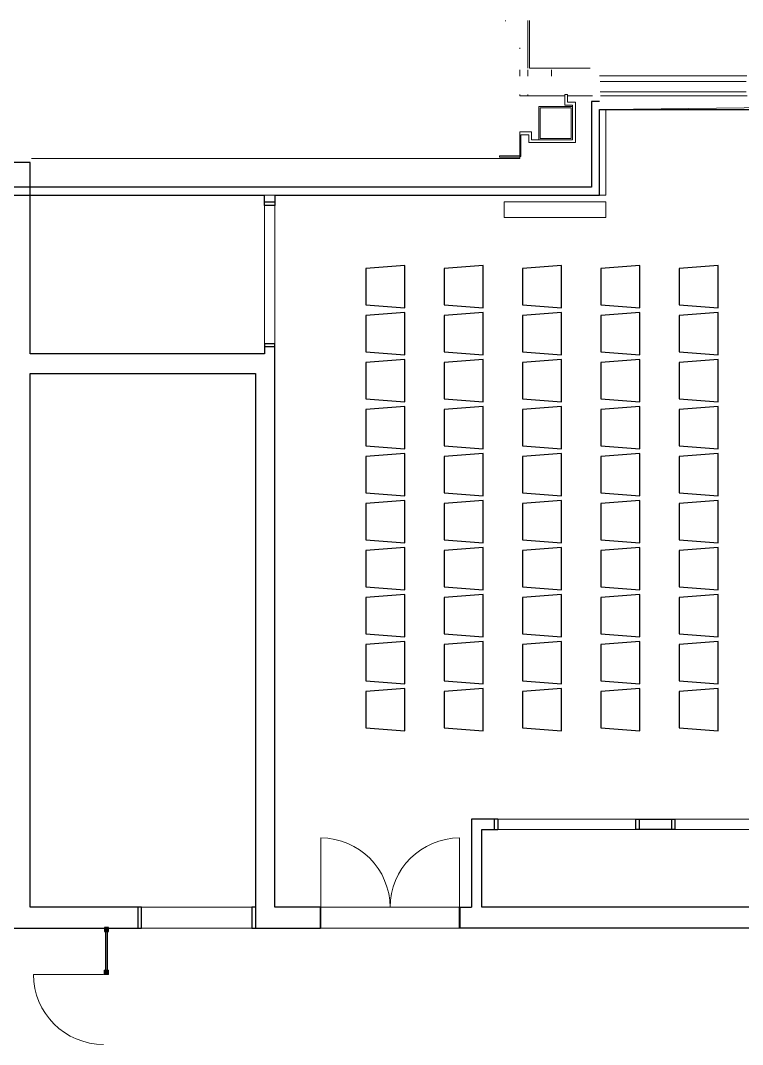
# Model space of a CAD drawing. Header units: millimetres. Extents: x -87 to 119687, y -2887 to 43508.
# Drawn here: x 46430 to 55650, y 29725 to 42798 of the extents above; entities that cross this region are included whole.
import ezdxf

# ---------------------------------------------------------------- set-up
doc = ezdxf.new("R2010")
doc.units = ezdxf.units.MM
for name, color, linetype in [('@_line-plan-doors', 7, 'Continuous'), ('@_line-plan-furniture', 7, 'Continuous'), ('@_line-plan-walls', 7, 'Continuous')]:
    doc.layers.add(name, color=color, linetype=linetype)

# ---------------------------------------------------------------- blocks, each defined once
blk = doc.blocks.new('@_floor_10')
at = {"layer": '@_line-plan-doors', "lineweight": 13, "extrusion": (0, 0, -1)}
blk.add_hatch(color=256, dxfattribs=at).paths.add_polyline_path([(-47555, 30621), (-47555, 30676), (-47500, 30676), (-47500, 30621)], flags=0)
at = {"layer": '@_line-plan-walls', "extrusion": (0, 0, -1)}
blk.add_hatch(color=256, dxfattribs=at).paths.add_polyline_path([(-47553, 31169), (-47553, 31219), (-47503, 31219), (-47503, 31169)], flags=0)
at = {"layer": '@_line-plan-doors', "lineweight": 13}
for p, q in [((50264, 31477), (50264, 32362)), ((52036, 31477), (52036, 32362)), ((47491, 30621), (46595, 30621))]:
    blk.add_line(p, q, dxfattribs=at)
at = {"layer": '@_line-plan-doors', "lineweight": 13, "extrusion": (0, 0, -1)}
for p, q in [((47555, 30676), (47500, 30676)), ((47500, 30676), (47500, 30621)), ((47500, 30621), (47555, 30621)), ((47555, 30621), (47555, 30676))]:
    blk.add_line(p, q, dxfattribs=at)
at = {"layer": '@_line-plan-doors', "lineweight": 13}
for centre, radius, start, end in [((50264, 31476), 886, 0, 90), ((52036, 31476), 886, 90, 180), ((47491, 30621), 895, 180, 270)]:
    blk.add_arc(centre, radius, start, end, dxfattribs=at)
at = {"layer": '@_line-plan-furniture', "lineweight": 5}
for p, q in [((53906, 40482), (52606, 40482)), ((52606, 40482), (52606, 40282)), ((53906, 40282), (53906, 40482)), ((52606, 40282), (53906, 40282))]:
    blk.add_line(p, q, dxfattribs=at)
at = {"layer": '@_line-plan-furniture'}
for p, q in [((51340, 39670), (50840, 39630)), ((50840, 39630), (50840, 39170)), ((51340, 39130), (51340, 39670)), ((52340, 39670), (51840, 39630)), ((51840, 39630), (51840, 39170)), ((52340, 39130), (52340, 39670)), ((53340, 39670), (52840, 39630)), ((52840, 39630), (52840, 39170)), ((53340, 39130), (53340, 39670)), ((54340, 39670), (53840, 39630)), ((53840, 39630), (53840, 39170)), ((54340, 39130), (54340, 39670)), ((55340, 39670), (54840, 39630)), ((54840, 39630), (54840, 39170)), ((55340, 39130), (55340, 39670)), ((50840, 39170), (51340, 39130)), ((51840, 39170), (52340, 39130)), ((52840, 39170), (53340, 39130)), ((53840, 39170), (54340, 39130)), ((54840, 39170), (55340, 39130)), ((51340, 39070), (50840, 39030)), ((50840, 39030), (50840, 38570)), ((51340, 38530), (51340, 39070)), ((52340, 39070), (51840, 39030)), ((51840, 39030), (51840, 38570)), ((52340, 38530), (52340, 39070)), ((53340, 39070), (52840, 39030)), ((52840, 39030), (52840, 38570)), ((53340, 38530), (53340, 39070)), ((54340, 39070), (53840, 39030)), ((53840, 39030), (53840, 38570)), ((54340, 38530), (54340, 39070)), ((55340, 39070), (54840, 39030)), ((54840, 39030), (54840, 38570)), ((55340, 38530), (55340, 39070)), ((50840, 38570), (51340, 38530)), ((51840, 38570), (52340, 38530)), ((52840, 38570), (53340, 38530)), ((53840, 38570), (54340, 38530)), ((54840, 38570), (55340, 38530)), ((51340, 38470), (50840, 38430)), ((51340, 37930), (51340, 38470)), ((52340, 38470), (51840, 38430)), ((52340, 37930), (52340, 38470)), ((53340, 38470), (52840, 38430)), ((53340, 37930), (53340, 38470)), ((54340, 38470), (53840, 38430)), ((54340, 37930), (54340, 38470)), ((55340, 38470), (54840, 38430)), ((55340, 37930), (55340, 38470)), ((50840, 38430), (50840, 37970)), ((51840, 38430), (51840, 37970)), ((52840, 38430), (52840, 37970)), ((53840, 38430), (53840, 37970)), ((54840, 38430), (54840, 37970)), ((50840, 37970), (51340, 37930)), ((51840, 37970), (52340, 37930)), ((52840, 37970), (53340, 37930)), ((53840, 37970), (54340, 37930)), ((54840, 37970), (55340, 37930)), ((51340, 37870), (50840, 37830)), ((50840, 37830), (50840, 37370)), ((51340, 37330), (51340, 37870)), ((52340, 37870), (51840, 37830)), ((51840, 37830), (51840, 37370)), ((52340, 37330), (52340, 37870)), ((53340, 37870), (52840, 37830)), ((52840, 37830), (52840, 37370)), ((53340, 37330), (53340, 37870)), ((54340, 37870), (53840, 37830)), ((53840, 37830), (53840, 37370)), ((54340, 37330), (54340, 37870)), ((55340, 37870), (54840, 37830)), ((54840, 37830), (54840, 37370)), ((55340, 37330), (55340, 37870)), ((50840, 37370), (51340, 37330)), ((51340, 37270), (50840, 37230)), ((51340, 36730), (51340, 37270)), ((51840, 37370), (52340, 37330)), ((52340, 37270), (51840, 37230)), ((52340, 36730), (52340, 37270)), ((52840, 37370), (53340, 37330)), ((53340, 37270), (52840, 37230)), ((53340, 36730), (53340, 37270)), ((53840, 37370), (54340, 37330)), ((54340, 37270), (53840, 37230)), ((54340, 36730), (54340, 37270)), ((54840, 37370), (55340, 37330)), ((55340, 37270), (54840, 37230)), ((55340, 36730), (55340, 37270)), ((50840, 37230), (50840, 36770)), ((51840, 37230), (51840, 36770)), ((52840, 37230), (52840, 36770)), ((53840, 37230), (53840, 36770)), ((54840, 37230), (54840, 36770)), ((50840, 36770), (51340, 36730)), ((51840, 36770), (52340, 36730)), ((52840, 36770), (53340, 36730)), ((53840, 36770), (54340, 36730)), ((54840, 36770), (55340, 36730)), ((51340, 36670), (50840, 36630)), ((50840, 36630), (50840, 36170)), ((51340, 36130), (51340, 36670)), ((52340, 36670), (51840, 36630)), ((51840, 36630), (51840, 36170)), ((52340, 36130), (52340, 36670)), ((53340, 36670), (52840, 36630)), ((52840, 36630), (52840, 36170)), ((53340, 36130), (53340, 36670)), ((54340, 36670), (53840, 36630)), ((53840, 36630), (53840, 36170)), ((54340, 36130), (54340, 36670)), ((55340, 36670), (54840, 36630)), ((54840, 36630), (54840, 36170)), ((55340, 36130), (55340, 36670)), ((50840, 36170), (51340, 36130)), ((51840, 36170), (52340, 36130)), ((52840, 36170), (53340, 36130)), ((53840, 36170), (54340, 36130)), ((54840, 36170), (55340, 36130)), ((51340, 36070), (50840, 36030)), ((50840, 36030), (50840, 35570)), ((51340, 35530), (51340, 36070)), ((52340, 36070), (51840, 36030)), ((51840, 36030), (51840, 35570)), ((52340, 35530), (52340, 36070)), ((53340, 36070), (52840, 36030)), ((52840, 36030), (52840, 35570)), ((53340, 35530), (53340, 36070)), ((54340, 36070), (53840, 36030)), ((53840, 36030), (53840, 35570)), ((54340, 35530), (54340, 36070)), ((55340, 36070), (54840, 36030)), ((54840, 36030), (54840, 35570)), ((55340, 35530), (55340, 36070)), ((50840, 35570), (51340, 35530)), ((51840, 35570), (52340, 35530)), ((52840, 35570), (53340, 35530)), ((53840, 35570), (54340, 35530)), ((54840, 35570), (55340, 35530)), ((51340, 35470), (50840, 35430)), ((50840, 35430), (50840, 34970)), ((51340, 34930), (51340, 35470)), ((52340, 35470), (51840, 35430)), ((51840, 35430), (51840, 34970)), ((52340, 34930), (52340, 35470)), ((53340, 35470), (52840, 35430)), ((52840, 35430), (52840, 34970)), ((53340, 34930), (53340, 35470)), ((54340, 35470), (53840, 35430)), ((53840, 35430), (53840, 34970)), ((54340, 34930), (54340, 35470)), ((55340, 35470), (54840, 35430)), ((54840, 35430), (54840, 34970)), ((55340, 34930), (55340, 35470)), ((50840, 34970), (51340, 34930)), ((51840, 34970), (52340, 34930)), ((52840, 34970), (53340, 34930)), ((53840, 34970), (54340, 34930)), ((54840, 34970), (55340, 34930)), ((51340, 34870), (50840, 34830)), ((50840, 34830), (50840, 34370)), ((51340, 34330), (51340, 34870)), ((52340, 34870), (51840, 34830)), ((51840, 34830), (51840, 34370)), ((52340, 34330), (52340, 34870)), ((53340, 34870), (52840, 34830)), ((52840, 34830), (52840, 34370)), ((53340, 34330), (53340, 34870)), ((54340, 34870), (53840, 34830)), ((53840, 34830), (53840, 34370)), ((54340, 34330), (54340, 34870)), ((55340, 34870), (54840, 34830)), ((54840, 34830), (54840, 34370)), ((55340, 34330), (55340, 34870)), ((50840, 34370), (51340, 34330)), ((51340, 34270), (50840, 34230)), ((51340, 33730), (51340, 34270)), ((51840, 34370), (52340, 34330)), ((52340, 34270), (51840, 34230)), ((52340, 33730), (52340, 34270)), ((52840, 34370), (53340, 34330)), ((53340, 34270), (52840, 34230)), ((53340, 33730), (53340, 34270)), ((53840, 34370), (54340, 34330)), ((54340, 34270), (53840, 34230)), ((54340, 33730), (54340, 34270)), ((54840, 34370), (55340, 34330)), ((55340, 34270), (54840, 34230)), ((55340, 33730), (55340, 34270)), ((50840, 34230), (50840, 33770)), ((51840, 34230), (51840, 33770)), ((52840, 34230), (52840, 33770)), ((53840, 34230), (53840, 33770)), ((54840, 34230), (54840, 33770)), ((50840, 33770), (51340, 33730)), ((51840, 33770), (52340, 33730)), ((52840, 33770), (53340, 33730)), ((53840, 33770), (54340, 33730)), ((54840, 33770), (55340, 33730))]:
    blk.add_line(p, q, dxfattribs=at)
at = {"layer": '@_line-plan-walls', "lineweight": 9}
for p, q in [((52623, 42798), (52623, 42788)), ((52910, 42188), (52910, 42798)), ((52930, 42798), (52930, 42188)), ((52805, 42449), (52805, 42438)), ((52807, 42449), (52807, 42438)), ((52807, 42168), (52807, 42088)), ((52910, 42088), (52910, 42168)), ((52930, 42188), (53705, 42188)), ((53210, 42168), (53210, 42088)), ((53825, 42093), (55705, 42093)), ((55697, 42018), (53832, 42018)), ((52805, 41837), (53379, 41837)), ((52807, 41854), (52807, 41837)), ((52910, 41854), (52910, 41837)), ((53416, 41837), (53735, 41837)), ((53832, 41888), (55697, 41888)), ((53837, 41837), (55710, 41837)), ((52805, 41037), (52805, 41053)), ((46570, 41037), (52805, 41037))]:
    blk.add_line(p, q, dxfattribs=at)
at = {"layer": '@_line-plan-walls', "lineweight": 18}
for p, q in [((53379, 41854), (53379, 41717)), ((53416, 41854), (53379, 41854)), ((53416, 41754), (53416, 41854)), ((53379, 41717), (53479, 41717)), ((53516, 41754), (53416, 41754)), ((53479, 41717), (53479, 41276)), ((53516, 41239), (53516, 41754)), ((53050, 41700), (53050, 41276)), ((53479, 41700), (53050, 41700)), ((53065, 41685), (53464, 41685)), ((53065, 41291), (53065, 41685)), ((53464, 41685), (53464, 41291)), ((52957, 41376), (52805, 41376)), ((52805, 41376), (52805, 41068)), ((52820, 41339), (52920, 41339)), ((52820, 41061), (52820, 41339)), ((52920, 41339), (52920, 41239)), ((52957, 41276), (52957, 41376)), ((52920, 41239), (53516, 41239)), ((53479, 41276), (52957, 41276)), ((53464, 41291), (53065, 41291)), ((52805, 41068), (52547, 41068)), ((52547, 41068), (52547, 41053)), ((52547, 41053), (52805, 41053)), ((52805, 41061), (52820, 41061)), ((52805, 41053), (52805, 41061))]:
    blk.add_line(p, q, dxfattribs=at)
at = {"layer": '@_line-plan-walls'}
for p, q in [((53720, 41765), (53720, 40670)), ((53822, 41765), (53720, 41765)), ((53822, 40568), (53822, 41660)), ((53822, 41660), (62817, 41660)), ((46555, 40984), (46290, 40984)), ((46555, 38543), (46555, 40984)), ((53720, 40670), (45293, 40670)), ((45191, 40568), (49548, 40568)), ((49548, 40437), (49548, 40568)), ((49680, 40568), (53822, 40568)), ((49680, 40568), (49680, 40437)), ((49548, 40481), (49680, 40481)), ((49680, 40437), (49548, 40437)), ((49548, 38675), (49548, 38543)), ((49548, 38675), (49680, 38675)), ((49680, 38631), (49548, 38631)), ((49680, 31477), (49680, 38675)), ((49548, 38543), (46555, 38543)), ((46555, 38293), (49430, 38293)), ((46555, 31477), (46555, 38293)), ((49430, 38293), (49430, 31212)), ((52190, 32601), (52190, 31477)), ((52526, 32601), (52190, 32601)), ((52482, 32469), (52482, 32601)), ((52526, 32601), (52526, 32469)), ((54288, 32469), (54288, 32601)), ((54288, 32601), (54789, 32601)), ((54332, 32601), (54332, 32469)), ((54745, 32601), (54745, 32469)), ((54789, 32469), (54789, 32601)), ((52322, 31477), (52322, 32469)), ((52322, 32469), (52526, 32469)), ((54789, 32469), (54288, 32469)), ((47974, 31477), (46555, 31477)), ((47930, 31477), (47930, 31212)), ((47974, 31212), (47974, 31477)), ((49430, 31477), (49386, 31477)), ((49386, 31477), (49386, 31212)), ((50262, 31477), (49680, 31477)), ((50260, 31212), (50260, 31477)), ((50262, 31477), (50262, 31212)), ((52038, 31212), (52038, 31477)), ((52038, 31477), (52190, 31477)), ((52040, 31477), (52040, 31212)), ((56758, 31477), (52322, 31477)), ((46290, 31212), (47974, 31212)), ((47515, 31169), (47515, 30676)), ((47540, 30676), (47540, 31169)), ((49386, 31212), (50262, 31212)), ((57040, 31212), (52038, 31212))]:
    blk.add_line(p, q, dxfattribs=at)
at = {"layer": '@_line-plan-walls', "lineweight": 5}
for p, q in [((49548, 38675), (49548, 40437)), ((49680, 40437), (49680, 38675)), ((52526, 32601), (54288, 32601)), ((54789, 32601), (56551, 32601)), ((54288, 32469), (52526, 32469)), ((56551, 32469), (54789, 32469)), ((47974, 31477), (49386, 31477)), ((50262, 31477), (52038, 31477)), ((49386, 31212), (47974, 31212)), ((52038, 31212), (50262, 31212))]:
    blk.add_line(p, q, dxfattribs=at)
at = {"layer": '@_line-plan-walls', "extrusion": (0, 0, -1)}
for p, q in [((47553, 31219), (47503, 31219)), ((47503, 31219), (47503, 31169)), ((47503, 31169), (47553, 31169)), ((47553, 31169), (47553, 31219))]:
    blk.add_line(p, q, dxfattribs=at)
at = {"layer": '@_line-plan-walls', "lineweight": 9}
blk.add_lwpolyline([(24305, 41706), (45191, 41706), (45191, 40568), (53906, 40568), (53906, 41660), (71215, 41868), (71224, 41058)], dxfattribs=at)

msp = doc.modelspace()

# ---------------------------------------------------------------- block references
msp.add_blockref('@_floor_10', (0, 0))

doc.saveas('drawing.dxf')
